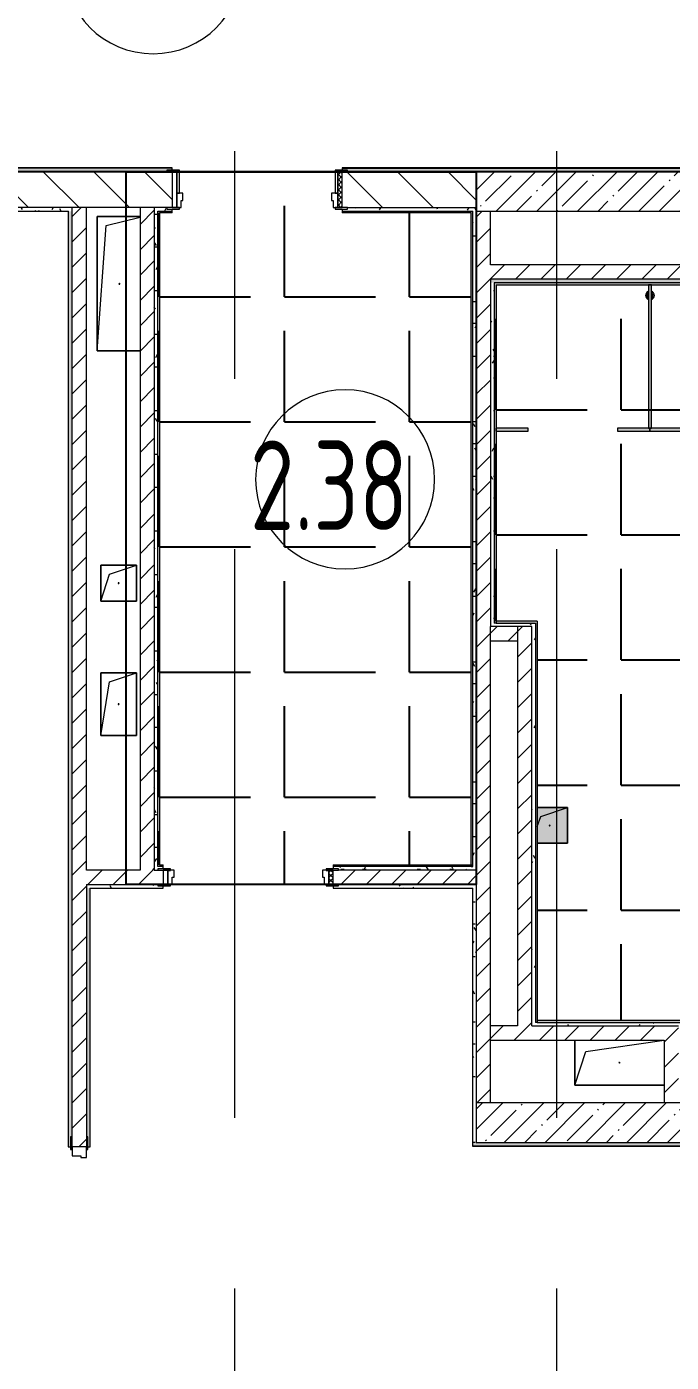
# Model space of a CAD drawing. Header units: millimetres. Extents: x -625 to 415037, y -3642 to 102118.
# Drawn here: x 240469 to 244072, y 3951 to 11409 of the extents above; entities that cross this region are included whole.
import ezdxf

# ---------------------------------------------------------------- set-up
doc = ezdxf.new("R2010")
doc.units = ezdxf.units.MM
doc.linetypes.add('Осевая', pattern=[6350, 1270, -952.5, 3175, -952.5])
doc.layers.add('1) плитка КР3', color=160, linetype='Continuous')
for name, color, linetype, lineweight in [('A-AREA-IDEN', 7, 'Continuous', 9), ('A-DOOR-FRAM-2', 7, 'Continuous', 5), ('A-GENM', 7, 'Continuous', 9), ('A-GENM-1', 7, 'Continuous', 20), ('A-WALL', 7, 'Continuous', 5), ('I-WALL', 7, 'Continuous', 5), ('Оси-2', 7, 'Осевая', 9)]:
    doc.layers.add(name, color=color, linetype=linetype, lineweight=lineweight)
doc.layers.add('A-AREA-PATT-2', color=7, linetype='Continuous', lineweight=5, true_color=0xcde0ef, transparency=1)
for name, color, linetype, lineweight, true_color in [('A-DOOR-1', 7, 'Continuous', 5, 0xc0c0c0), ('A-DOOR-FRAM-1', 7, 'Continuous', 5, 0xc0c0c0), ('A-WALL-1', 9, 'Continuous', 5, 0x808080), ('A-WALL-FNSH-1', 9, 'Continuous', 5, 0x808080)]:
    doc.layers.add(name, color=color, linetype=linetype, lineweight=lineweight, true_color=true_color)
doc.layers.get('A-DOOR-1').off()
doc.styles.add('СПДС', font='ГОСТ тип А.ttf', dxfattribs={"width": 0.9})
pattern_1 = [(45, (148772.12, -0.94), (-70.71068, 70.71068), [])]
pattern_2 = [(45, (148772.12, -0.94), (-114.04925, 114.04925), []), (45, (148886.17, -0.94), (-114.04925, 114.04925), [201.612, -40.322, 6.706, -33.617])]
pattern_3 = [(0, (148772.123, -0.94), (243.84, 60.96), [20.117, -162.763, 20.117, -162.763, -975.36]), (0, (148772.123, -0.94), (243.84, 60.96), [-365.76, 20.117, -345.643, 20.117, -162.763, -426.72]), (0, (148772.123, -0.94), (243.84, 60.96), [-914.4, 20.117, -101.803, 20.117, -284.683]), (120, (148863.563, 29.54), (-174.71291, 180.691634), [20.117, -162.763, 20.117, -162.763, -975.36]), (120, (148863.563, 29.54), (-174.71291, 180.691634), [-365.76, 20.117, -345.643, 20.117, -162.763, -426.72]), (120, (148863.563, 29.54), (-174.71291, 180.691634), [-914.4, 20.117, -101.803, 20.117, -284.683]), (240, (148894.043, 151.46), (-69.12709, -241.651634), [20.117, -162.763, 20.117, -162.763, -975.36]), (240, (148894.043, 151.46), (-69.12709, -241.651634), [-365.76, 20.117, -345.643, 20.117, -162.763, -426.72]), (240, (148894.043, 151.46), (-69.12709, -241.651634), [-914.4, 20.117, -101.803, 20.117, -284.683])]

# ---------------------------------------------------------------- blocks, each defined once
blk = doc.blocks.new('110_Дверь_СКБ_2Ст - Д-5_п_ Из игровой в коридор-32215844-Объем проектирования 2 этажа')
at = {"layer": 'A-DOOR-FRAM-1'}
for p, q in [((-672.5, 48), (-742.5, 48)), ((-742.5, 48), (-742.5, 40)), ((-742.5, 40), (-672.5, 40)), ((-637.5, 40), (-687.5, 40)), ((-687.5, 40), (-687.5, -40)), ((-672.5, 40), (-672.5, 48)), ((-637.5, -10), (-637.5, 40)), ((662.5, 40), (662.5, -10)), ((712.5, 40), (662.5, 40)), ((767.5, 48), (697.5, 48)), ((697.5, 48), (697.5, 40)), ((697.5, 40), (767.5, 40)), ((712.5, -40), (712.5, 40)), ((767.5, 40), (767.5, 48)), ((-672.5, -40), (-742.5, -40)), ((-742.5, -40), (-742.5, -48)), ((-742.5, -48), (-672.5, -48)), ((-672.5, -39), (-687.5, -39)), ((-687.5, -39), (-687.5, -40)), ((-687.5, -40), (-627.5, -40)), ((-687.5, -40), (-672.5, -40)), ((-672.5, -40), (-672.5, -39)), ((-672.5, -48), (-672.5, -40)), ((-627.5, -10), (-637.5, -10)), ((-627.5, -40), (-627.5, -10)), ((662.5, -10), (652.5, -10)), ((652.5, -10), (652.5, -40)), ((652.5, -40), (712.5, -40)), ((712.5, -39), (697.5, -39)), ((697.5, -39), (697.5, -40)), ((697.5, -40), (712.5, -40)), ((767.5, -40), (697.5, -40)), ((697.5, -40), (697.5, -48)), ((697.5, -48), (767.5, -48)), ((712.5, -40), (712.5, -39)), ((767.5, -48), (767.5, -40))]:
    blk.add_line(p, q, dxfattribs=at)
blk = doc.blocks.new('110_Дверь_СКБ_1Ст_Внутренняя1 - Д-8 950x2100h_охрана-V352-Объем проектирования 2 этажа')
at = {"layer": 'A-DOOR-FRAM-2'}
h = blk.add_hatch(dxfattribs=at)
h.set_pattern_fill('FP_34', color=256, style=0, pattern_type=2)
h.set_pattern_definition([(45, (-296.384, 164.685), (-14.1421, 14.1421), []), (135, (-296.384, 164.685), (-14.1421, -14.1421), [])])
h.paths.add_polyline_path([(-437.5, 100), (-462.5, 98.6), (-462.5, -100), (-437.5, -100), (-437.5, 99)])
at = {"layer": 'A-DOOR-FRAM-1'}
for p, q in [((-422.5, 108), (-492.5, 108)), ((-492.5, 108), (-492.5, 100)), ((-492.5, 100), (-422.5, 100)), ((-437.5, 100), (-462.5, 100)), ((-462.5, 100), (-462.5, -100)), ((-412.5, 100), (-437.5, 100)), ((-437.5, 100), (-437.5, 20)), ((-437.5, -100), (-437.5, 100)), ((-422.5, 100), (-437.5, 100)), ((-437.5, 100), (-437.5, 99)), ((-437.5, 99), (-422.5, 99)), ((-422.5, 100), (-422.5, 108)), ((-422.5, 99), (-422.5, 100)), ((-412.5, 60), (-412.5, 100)), ((437.5, 100), (437.5, 60)), ((462.5, 100), (437.5, 100)), ((517.5, 108), (447.5, 108)), ((447.5, 108), (447.5, 100)), ((462.5, 100), (447.5, 100)), ((447.5, 100), (447.5, 99)), ((447.5, 100), (517.5, 100)), ((447.5, 99), (462.5, 99)), ((462.5, 20), (462.5, 100)), ((487.5, 100), (462.5, 100)), ((462.5, 100), (462.5, -100)), ((462.5, 99), (462.5, 100)), ((487.5, -100), (487.5, 100)), ((517.5, 100), (517.5, 108)), ((-437.5, 20), (-402.5, 20)), ((-422.5, 20), (-437.5, 20)), ((-437.5, 20), (-437.5, -100)), ((-422.5, -100), (-422.5, 20)), ((-402.5, 60), (-412.5, 60)), ((-402.5, 20), (-402.5, 60)), ((437.5, 60), (427.5, 60)), ((427.5, 60), (427.5, 20)), ((427.5, 20), (462.5, 20)), ((462.5, 20), (447.5, 20)), ((447.5, 20), (447.5, -100)), ((462.5, -100), (462.5, 20)), ((-422.5, -100), (-492.5, -100)), ((-492.5, -100), (-492.5, -108)), ((-492.5, -108), (-422.5, -108)), ((-462.5, -100), (-437.5, -100)), ((-437.5, -100), (-422.5, -100)), ((-422.5, -108), (-422.5, -100)), ((447.5, -100), (462.5, -100)), ((517.5, -100), (447.5, -100)), ((447.5, -100), (447.5, -108)), ((447.5, -108), (517.5, -108)), ((462.5, -100), (487.5, -100)), ((517.5, -108), (517.5, -100))]:
    blk.add_line(p, q, dxfattribs=at)
blk = doc.blocks.new('110_Дверь_СКБ_1Ст_Внутренняя1 - Д-8 950x2100h_охрана-32224770-Объем проектирования 2 этажа')
at = {"layer": 'A-DOOR-FRAM-2'}
h = blk.add_hatch(dxfattribs=at)
h.set_pattern_fill('FP_36', color=256, style=0, pattern_type=2)
h.set_pattern_definition([(45, (-296.384, 104.685), (-14.1421, 14.1421), []), (135, (-296.384, 104.685), (-14.1421, -14.1421), [])])
h.paths.add_polyline_path([(-437.5, 40), (-462.5, 37.7), (-462.5, -40), (-437.5, -39.4), (-437.5, 38.6)])
at = {"layer": 'A-DOOR-FRAM-1'}
for p, q in [((-422.5, 48), (-492.5, 48)), ((-492.5, 48), (-492.5, 40)), ((-492.5, 40), (-422.5, 40)), ((-437.5, 40), (-462.5, 40)), ((-462.5, 40), (-462.5, -40)), ((-412.5, 40), (-437.5, 40)), ((-437.5, 40), (-437.5, -40)), ((-437.5, -40), (-437.5, 40)), ((-422.5, 40), (-437.5, 40)), ((-437.5, 40), (-437.5, 39)), ((-437.5, 39), (-422.5, 39)), ((-422.5, 40), (-422.5, 48)), ((-422.5, 39), (-422.5, 40)), ((-412.5, 0), (-412.5, 40)), ((-402.5, 0), (-412.5, 0)), ((-402.5, -40), (-402.5, 0)), ((437.5, 0), (427.5, 0)), ((427.5, 0), (427.5, -40)), ((437.5, 40), (437.5, 0)), ((462.5, 40), (437.5, 40)), ((517.5, 48), (447.5, 48)), ((447.5, 48), (447.5, 40)), ((462.5, 40), (447.5, 40)), ((447.5, 40), (447.5, 39)), ((447.5, 40), (517.5, 40)), ((447.5, 39), (462.5, 39)), ((462.5, -40), (462.5, 40)), ((487.5, 40), (462.5, 40)), ((462.5, 40), (462.5, -40)), ((462.5, 39), (462.5, 40)), ((487.5, -40), (487.5, 40)), ((517.5, 40), (517.5, 48)), ((-422.5, -40), (-492.5, -40)), ((-492.5, -40), (-492.5, -48)), ((-492.5, -48), (-422.5, -48)), ((-462.5, -40), (-437.5, -40)), ((-422.5, -39), (-437.5, -39)), ((-437.5, -39), (-437.5, -40)), ((-437.5, -40), (-402.5, -40)), ((-437.5, -40), (-422.5, -40)), ((-422.5, -40), (-422.5, -39)), ((-422.5, -48), (-422.5, -40)), ((427.5, -40), (462.5, -40)), ((462.5, -39), (447.5, -39)), ((447.5, -39), (447.5, -40)), ((447.5, -40), (462.5, -40)), ((517.5, -40), (447.5, -40)), ((447.5, -40), (447.5, -48)), ((447.5, -48), (517.5, -48)), ((462.5, -40), (462.5, -39)), ((462.5, -40), (487.5, -40)), ((517.5, -48), (517.5, -40))]:
    blk.add_line(p, q, dxfattribs=at)
blk = doc.blocks.new('GM_Отверстие прямоугольное _в плите_ - Отверстие-20657929-Объем проектирования 2 этажа')
at = {"layer": 'A-GENM'}
for p, q in [((-250, -125), (-250, 125)), ((-250, 125), (-250, -125)), ((-187.5, 62.5), (250, 125)), ((-250, -125), (-187.5, 62.5)), ((250, -125), (-250, -125)), ((-250, -125), (250, -125))]:
    blk.add_line(p, q, dxfattribs=at)
for start, end in [(360, 180), (180, 360)]:
    blk.add_arc((0, 0), 2.5, start, end, dxfattribs=at)
blk = doc.blocks.new('GM_Отверстие прямоугольное _в плите_ - Отверстие-V386-Объем проектирования 2 этажа')
at = {"layer": 'A-GENM'}
for p, q in [((-69, 100), (100, 100)), ((100, 100), (-69, 100)), ((-50, 50), (100, 100)), ((100, 100), (100, -100)), ((100, -100), (100, 100)), ((-69, -7), (-50, 50)), ((100, -100), (-69, -100)), ((-69, -100), (100, -100))]:
    blk.add_line(p, q, dxfattribs=at)
for start, end in [(360, 180), (180, 360)]:
    blk.add_arc((0, 0), 2.5, start, end, dxfattribs=at)
blk = doc.blocks.new('GM_Отверстие прямоугольное _в плите_ - Отверстие-21984790-Объем проектирования 2 этажа')
at = {"layer": 'A-GENM'}
for p, q in [((-125, -375), (-125, 375)), ((-125, 375), (115, 375)), ((115, 375), (-125, 375)), ((-125, 375), (-125, -375)), ((-125, -375), (-75, 325)), ((-75, 325), (115, 372.5)), ((115, -375), (-125, -375)), ((-125, -375), (115, -375))]:
    blk.add_line(p, q, dxfattribs=at)
for start, end in [(360, 180), (180, 360)]:
    blk.add_arc((0, 0), 2.5, start, end, dxfattribs=at)
blk = doc.blocks.new('GM_Отверстие прямоугольное _в плите_ - Отверстие-21979518-Объем проектирования 2 этажа')
at = {"layer": 'A-GENM'}
for p, q in [((-100, -100), (-100, 100)), ((-100, 100), (100, 100)), ((100, 100), (-100, 100)), ((-100, 100), (-100, -100)), ((-50, 50), (100, 100)), ((100, 100), (100, -100)), ((100, -100), (100, 100)), ((-100, -100), (-50, 50)), ((100, -100), (-100, -100)), ((-100, -100), (100, -100))]:
    blk.add_line(p, q, dxfattribs=at)
for start, end in [(360, 180), (180, 360)]:
    blk.add_arc((0, 0), 2.5, start, end, dxfattribs=at)
blk = doc.blocks.new('GM_Отверстие прямоугольное _в плите_ - Отверстие-21985006-Объем проектирования 2 этажа')
at = {"layer": 'A-GENM'}
for p, q in [((-100, -175), (-100, 175)), ((-100, 175), (100, 175)), ((100, 175), (-100, 175)), ((-100, 175), (-100, -175)), ((-50, 125), (100, 175)), ((100, 175), (100, -175)), ((100, -175), (100, 175)), ((-100, -175), (-50, 125)), ((100, -175), (-100, -175)), ((-100, -175), (100, -175))]:
    blk.add_line(p, q, dxfattribs=at)
for start, end in [(360, 180), (180, 360)]:
    blk.add_arc((0, 0), 2.5, start, end, dxfattribs=at)
blk = doc.blocks.new('131_Сантехническая перегородка_Дверь 5 - СД-1-30835617-Объем проектирования 2 этажа')
at = {"layer": 'A-GENM'}
for points in [[(70, 8), (70, -8), (250, -8), (250, 8), (76.9, 8)], [(928.5, 8), (750, 8), (750, -8), (928.5, -8)]]:
    blk.add_hatch(color=256, dxfattribs=at).paths.add_polyline_path(points)
at = {"layer": 'A-GENM-1'}
for p, q in [((250, 8), (70, 8)), ((70, 8), (70, -8)), ((250, -8), (250, 8)), ((930, 8), (750, 8)), ((750, 8), (750, -8)), ((930, -8), (930, 8)), ((70, -8), (250, -8)), ((750, -8), (930, -8))]:
    blk.add_line(p, q, dxfattribs=at)
blk = doc.blocks.new('131_Сантехническая перегородка_Дверь 5 - СД-1-V491-Объем проектирования 2 этажа')
at = {"layer": 'A-GENM'}
for points in [[(70, 8), (70, -8), (250, -8), (250, 8), (77.3, 8)], [(920.9, 8), (750, 8), (750, -8), (930, -8), (930, 8)]]:
    blk.add_hatch(color=256, dxfattribs=at).paths.add_polyline_path(points)
at = {"layer": 'A-GENM-1'}
for p, q in [((250, 8), (70, 8)), ((70, 8), (70, -8)), ((250, -8), (250, 8)), ((930, 8), (750, 8)), ((750, 8), (750, -8)), ((930, -8), (930, 8)), ((70, -8), (250, -8)), ((750, -8), (930, -8))]:
    blk.add_line(p, q, dxfattribs=at)
blk = doc.blocks.new('131_Сантехническая перегородка 6 - СП-1-30839354-Объем проектирования 2 этажа')
at = {"layer": 'A-GENM'}
blk.add_hatch(color=256, dxfattribs=at).paths.add_polyline_path([(800, -8), (800, 8), (0, 8), (0, -8), (143.7, -8)])
at = {"layer": 'A-GENM', "flags": 128}
for points in [[(71.5, 8), (71.1, 8.5), (70.8, 9), (70.4, 9.5), (70, 9.9), (69.6, 10.4), (69.2, 10.8), (68.8, 11.2), (68.3, 11.6), (67.8, 12), (67.3, 12.3), (66.8, 12.7), (66.3, 13), (65.8, 13.3), (65.3, 13.6), (64.7, 13.8), (64.2, 14), (63.6, 14.3), (63, 14.4), (62.4, 14.6), (61.9, 14.7), (61.3, 14.9), (60.7, 14.9), (60.1, 15), (59.5, 15.1), (58.9, 15.1), (58.3, 15.1), (57.7, 15), (57.1, 15), (56.5, 14.9), (55.9, 14.8), (55.3, 14.7), (54.7, 14.5), (54.1, 14.4), (53.5, 14.2), (53, 13.9), (52.4, 13.7), (51.9, 13.4), (51.4, 13.2), (50.8, 12.9), (50.3, 12.5), (49.8, 12.2), (49.3, 11.8), (48.9, 11.4), (48.4, 11), (48, 10.6), (47.6, 10.2), (47.2, 9.7), (46.8, 9.3), (46.4, 8.8), (46.1, 8.3), (45.9, 8)], [(45.9, -8), (46.3, -8.5), (46.6, -9), (47, -9.5), (47.4, -9.9), (47.8, -10.4), (48.2, -10.8), (48.6, -11.2), (49.1, -11.6), (49.6, -12), (50, -12.3), (50.5, -12.7), (51.1, -13), (51.6, -13.3), (52.1, -13.6), (52.7, -13.8), (53.2, -14), (53.8, -14.3), (54.4, -14.4), (54.9, -14.6), (55.5, -14.7), (56.1, -14.9), (56.7, -14.9), (57.3, -15), (57.9, -15.1), (58.5, -15.1), (59.1, -15.1), (59.7, -15), (60.3, -15), (60.9, -14.9), (61.5, -14.8), (62.1, -14.7), (62.7, -14.5), (63.3, -14.4), (63.8, -14.2), (64.4, -13.9), (65, -13.7), (65.5, -13.4), (66, -13.2), (66.6, -12.9), (67.1, -12.5), (67.6, -12.2), (68, -11.8), (68.5, -11.4), (69, -11), (69.4, -10.6), (69.8, -10.2), (70.2, -9.7), (70.6, -9.3), (70.9, -8.8), (71.3, -8.3), (71.5, -8)]]:
    blk.add_lwpolyline(points, dxfattribs=at)
at = {"layer": 'A-GENM'}
for radius, start, end in [(24.6, 19.91127, 160.08873), (17.6, 28.97309, 151.02691), (15.1, 33.78108, 146.21892), (24.6, 199.91127, 340.08873), (17.6, 208.97309, 331.02691), (15.1, 213.78108, 326.21892)]:
    blk.add_arc((58.7, 0), radius, start, end, dxfattribs=at)
at = {"layer": 'A-GENM-1'}
for p, q in [((800, 8), (0, 8)), ((0, 8), (0, -8)), ((800, -8), (800, 8)), ((0, -8), (800, -8))]:
    blk.add_line(p, q, dxfattribs=at)
blk = doc.blocks.new('Марка_Помещения - Номер-25198446-Объем проектирования 2 этажа')
at = {"layer": 'A-AREA-IDEN'}
for start, end in [(360, 180), (180, 360)]:
    blk.add_arc((0, 0), 2.5, start, end, dxfattribs=at)

msp = doc.modelspace()

# ---------------------------------------------------------------- hatches: boundary and pattern name
at = {"layer": '1) плитка КР3'}
h = msp.add_hatch(dxfattribs=at)
h.set_pattern_fill('ANGLE', color=256, scale=100)
h.set_pattern_definition([(0, (241211.1, 10599.06), (0, 698.5), [508, -190.5]), (90, (241211.1, 10599.06), (-698.5, 4e-14), [508, -190.5])])
h.paths.add_polyline_path([(242953.1, 10370.1), (242232.1, 10370.1), (242175, 10400.1), (242182.1, 10400.1), (242182.1, 10439.1), (242172.1, 10439.1), (242172.1, 10479.1), (242192.1, 10479.1), (242192.1, 10599.1), (241322.1, 10599.1), (241322.1, 10479.1), (241342.1, 10479.1), (241342.1, 10439.1), (241330.1, 10391.1), (241282.1, 10391.1), (241282.1, 10370.1), (241211.1, 10370.1), (241211.1, 6728.1), (241232.1, 6728.1), (241287.4, 6699.1), (241292.1, 6699.1), (241292.1, 6659.1), (241282.1, 6619.1), (242132.1, 6619.1), (242132.1, 6659.1), (242122.1, 6659.1), (242122.1, 6699.1), (242142.1, 6699.1), (242142.1, 6707.1), (242182.1, 6707.1), (242182.1, 6728.1), (242953.1, 6728.1)])
h = msp.add_hatch(dxfattribs=at)
h.set_pattern_fill('ANGLE', color=256, scale=100)
h.set_pattern_definition([(0, (243093.1, 9968.06), (0, 698.5), [508, -190.5]), (90, (243093.1, 9968.06), (-698.5, 4e-14), [508, -190.5])])
h.paths.add_polyline_path([(249821.1, 9968.1), (243093.1, 9968.1), (243093.1, 8090.1), (243323.1, 8090.1), (243323.1, 5860.1), (244143.1, 5860.1), (244143.1, 5660.1), (246723.1, 5660.1), (246723.1, 5430.1), (248432.1, 5430.1), (248432.1, 5407.1), (248472.1, 5407.1), (248472.1, 5399.1), (248472.1, 5259.1), (248492.1, 5259.1), (248492.1, 5219.1), (248482.1, 5179.1), (249432.1, 5179.1), (249432.1, 5219.1), (249422.1, 5219.1), (249422.1, 5259.1), (249442.1, 5259.1), (249442.1, 5399.1), (249442.1, 5407.1), (249482.1, 5407.1), (249482.1, 5419.1), (249482.1, 5430.1), (249821.1, 5430.1)])
at = {"layer": 'A-AREA-PATT-2'}
h = msp.add_hatch(color=256, dxfattribs=at)
h.paths.add_polyline_path([(241221.6, 6723.6), (241232.1, 6723.6), (241231.7, 6728.1), (241211.1, 6728.1), (241211.1, 10370.1), (241282.1, 10370.1), (241282.1, 10374.6), (241206.6, 10374.6), (241206.6, 6723.6), (241211.1, 6723.6)])
h.paths.add_polyline_path([(242197, 6723.6), (242957.6, 6723.6), (242957.6, 10374.6), (242232.1, 10374.6), (242232.1, 10370.1), (242953.1, 10368.7), (242953.1, 6728.1), (242182.1, 6728.1), (242182.1, 6723.6), (242192.1, 6723.6)])
h = msp.add_hatch(color=256, dxfattribs=at)
h.paths.add_polyline_path([(243323.1, 6849.1), (243492.1, 6849.1), (243492.1, 7049.1), (243323.1, 7049.1)])
h.paths.add_polyline_path([(248264.1, 9883.3), (248264.1, 9893.5), (248261.5, 9894.6), (248257.1, 9905.3), (248264.1, 9927.3), (248255.4, 9922), (248248.7, 9912.9), (248250.9, 9894.6), (248260.2, 9884.6)])
h.paths.add_polyline_path([(246523.6, 9883.3), (246523.6, 9893.5), (246521, 9894.6), (246516.6, 9905.3), (246523.6, 9927.3), (246517.2, 9925.2), (246508.2, 9912.9), (246510.4, 9894.6), (246519.2, 9884.7)])
h.paths.add_polyline_path([(246539.6, 9883.3), (246546.1, 9885.4), (246555, 9897.7), (246552.8, 9915.9), (246544, 9925.9), (246539.6, 9925.2), (246539.6, 9917), (246543.1, 9914.1), (246546.7, 9905.3), (246539.6, 9885.4)])
h.paths.add_polyline_path([(248280.1, 9883.3), (248286.6, 9885.4), (248295.5, 9897.7), (248293.3, 9915.9), (248284.5, 9925.9), (248280.1, 9925.2), (248280.1, 9917), (248283.6, 9914.1), (248287.2, 9905.3), (248280.1, 9885.4)])
h.paths.add_polyline_path([(245680, 9886.4), (245686.5, 9888.5), (245695.4, 9900.8), (245693.2, 9919), (245684.4, 9928.9), (245680, 9928.3), (245680, 9920.1), (245683.4, 9917.1), (245687.1, 9908.4), (245680, 9888.5)])
h.paths.add_polyline_path([(243944.7, 9886.4), (243944.7, 9896.6), (243942.1, 9897.7), (243937.7, 9908.4), (243944.7, 9930.4), (243938.3, 9928.3), (243929.3, 9916), (243931.6, 9897.7), (243940.3, 9887.8)])
h.paths.add_polyline_path([(243960.7, 9886.4), (243967.2, 9888.5), (243976.2, 9900.8), (243973.9, 9919), (243965.2, 9928.9), (243960.7, 9928.3), (243960.7, 9920.1), (243964.2, 9917.1), (243967.8, 9908.4), (243960.7, 9888.5)])
h.paths.add_polyline_path([(244804.4, 9886.4), (244804.4, 9896.6), (244801.7, 9897.7), (244797.3, 9908.4), (244804.4, 9930.4), (244797.9, 9928.3), (244789, 9916), (244791.2, 9897.7), (244799.9, 9887.8)])
h.paths.add_polyline_path([(245664, 9886.4), (245664, 9896.6), (245661.3, 9897.7), (245656.9, 9908.4), (245664, 9930.4), (245657.5, 9928.3), (245648.6, 9916), (245650.8, 9897.7), (245659.6, 9887.8)])
h.paths.add_polyline_path([(244820.4, 9886.4), (244826.8, 9888.5), (244835.8, 9900.8), (244833.6, 9919), (244824.8, 9928.9), (244820.4, 9928.3), (244820.4, 9920.1), (244823.8, 9917.1), (244827.4, 9908.4), (244820.4, 9888.5)])
at = {"layer": 'I-WALL'}
h = msp.add_hatch(dxfattribs=at)
h.set_pattern_fill('FP_191', color=256, style=0, pattern_type=2)
h.set_pattern_definition(pattern_3)
h.paths.add_polyline_path([(246171.1, 10599.1), (246170.1, 10619.1), (242232.1, 10619.1), (242232.1, 10607.1), (242262.1, 10607.1), (242262.1, 10599.1), (246170.1, 10599.1)])
h.paths.add_polyline_path([(240802.1, 10599.1), (241252.1, 10599.1), (241252.1, 10607.1), (241282.1, 10607.1), (241282.1, 10619.1), (240157.1, 10619.1), (240157.1, 10607.1), (240212.1, 10607.1), (240212.1, 10599.1), (240722.1, 10599.1)])
h.paths.add_polyline_path([(238503.3, 10599.1), (238702.1, 10599.1), (238702.1, 10607.1), (238757.1, 10607.1), (238757.1, 10619.1), (238157.7, 10617), (238382.1, 10599.1)])
h.paths.add_polyline_path([(238122.1, 10599.1), (238132.1, 10599.1), (238132.1, 10619.1), (237995.6, 10619.1), (237995.6, 10599.1)])
h = msp.add_hatch(dxfattribs=at)
h.set_pattern_fill('FP_23', color=256, style=0, pattern_type=2)
h.set_pattern_definition([(135, (148772.12, -0.94), (-141.42136, -141.42136), [])])
h.paths.add_polyline_path([(242971.8, 10399.1), (242982.1, 10400.5), (242982.1, 10599.1), (242232.1, 10599.1), (242232.1, 10399.1), (242839.7, 10399.1)])
h.paths.add_polyline_path([(241282.1, 10399.1), (241282.1, 10599.1), (240157.1, 10599.1), (240157.1, 10399.1), (241252.1, 10399.1)])
h.paths.add_polyline_path([(238702.1, 10399.1), (238757.1, 10399.1), (238757.1, 10599.1), (238382.1, 10599.1), (238384, 10399.1), (238503.3, 10399.1)])
h = msp.add_hatch(dxfattribs=at)
h.set_pattern_fill('FP_1', color=256, style=0, pattern_type=2)
h.set_pattern_definition(pattern_2)
h.paths.add_polyline_path([(242982.1, 10379.1), (250382.1, 10379.1), (250382.1, 10599.1), (242982.1, 10599.1), (242982.1, 10379.7)])
h = msp.add_hatch(dxfattribs=at)
h.set_pattern_fill('FP_191', color=256, style=0, pattern_type=2)
h.set_pattern_definition(pattern_3)
h.paths.add_polyline_path([(238731.4, 10379.1), (238757.1, 10379.1), (238757.1, 10391.1), (238702.1, 10391.1), (238702.1, 10399.1), (238382.1, 10399.1), (238382.1, 10379.1), (238702.1, 10379.1)])
h.paths.add_polyline_path([(240702.1, 10379.1), (240722.1, 10379.1), (240722.1, 10399.1), (240212.1, 10397), (240212.1, 10391.1), (240157.1, 10391.1), (240157.1, 10379.1), (240671.5, 10379.1)])
h = msp.add_hatch(dxfattribs=at)
h.set_pattern_fill('FP_191', color=256, style=0, pattern_type=2)
h.set_pattern_definition(pattern_3)
h.paths.add_polyline_path([(240722.1, 99.1), (240722.1, 119.1), (240702.1, 99.1), (240718.1, 99.1)])
h.paths.add_polyline_path([(240722.1, 119.1), (240720.5, 3699.1), (240714.1, 3699.1), (240714.1, 3754.1), (240702.1, 3754.1), (240702.1, 120.1), (240719.7, 119.2)])
h.paths.add_polyline_path([(240702.1, 5154.1), (240714.1, 5154.1), (240715.2, 5209.1), (240722.1, 5209.1), (240722.1, 10379.1), (240702.1, 10378.1), (240702.1, 5174.1)])
h = msp.add_hatch(dxfattribs=at)
h.set_pattern_fill('FP_22', color=256, style=0, pattern_type=2)
h.set_pattern_definition(pattern_1)
h.paths.add_polyline_path([(240723.4, 124.1), (240802.1, 124.1), (240802.1, 3754.1), (240722.1, 3754.1), (240722.1, 124.1)])
h.paths.add_polyline_path([(240722.1, 5154.1), (240802.1, 5154.1), (240802.1, 10399.1), (240722.1, 10397), (240722.1, 5179.1)])
h = msp.add_hatch(dxfattribs=at)
h.set_pattern_fill('FP_22', color=256, style=0, pattern_type=2)
h.set_pattern_definition(pattern_1)
h.paths.add_polyline_path([(241102.1, 6699.1), (241182.1, 6699.1), (241182.1, 10399.1), (241102.1, 10399.1), (241102.1, 6746.7)])
h = msp.add_hatch(dxfattribs=at)
h.set_pattern_fill('FP_191', color=256, style=0, pattern_type=2)
h.set_pattern_definition(pattern_3)
h.paths.add_polyline_path([(241182.1, 10379.1), (241282.1, 10379.1), (241282.1, 10391.1), (241252.1, 10392.9), (241252.1, 10399.1), (241182.1, 10399.1), (241182.1, 10393.5)])
h.paths.add_polyline_path([(242962.1, 10379.1), (242982.1, 10379.7), (242982.1, 10399.1), (242262.1, 10398.2), (242262.1, 10391.1), (242232.1, 10391.1), (242232.1, 10379.1), (242953.1, 10379.1)])
h = msp.add_hatch(dxfattribs=at)
h.set_pattern_fill('FP_191', color=256, style=0, pattern_type=2)
h.set_pattern_definition(pattern_3)
h.paths.add_polyline_path([(241182.1, 6699.1), (241202.1, 6699.1), (241202.1, 10379.1), (241182.1, 10379.1), (241182.1, 6707.1)])
h = msp.add_hatch(dxfattribs=at)
h.set_pattern_fill('FP_191', color=256, style=0, pattern_type=2)
h.set_pattern_definition(pattern_3)
h.paths.add_polyline_path([(242980.9, 6719.1), (242982.1, 6719.1), (242982.1, 10379.1), (242962.1, 10379.1), (242962.1, 6719.1), (242972.1, 6719.1)])
h = msp.add_hatch(dxfattribs=at)
h.set_pattern_fill('FP_22', color=256, style=0, pattern_type=2)
h.set_pattern_definition(pattern_1)
h.paths.add_polyline_path([(243062.1, 5399.1), (243062.1, 10379.1), (242982.1, 10379.1), (242982.1, 5399.1)])
h = msp.add_hatch(dxfattribs=at)
h.set_pattern_fill('FP_22', color=256, style=0, pattern_type=2)
h.set_pattern_definition(pattern_1)
h.paths.add_polyline_path([(249852.1, 9999.1), (249852.1, 10079.1), (243062.1, 10079.1), (243062.1, 9999.1), (249832.1, 9999.1)])
h = msp.add_hatch(dxfattribs=at)
h.set_pattern_fill('FP_191', color=256, style=0, pattern_type=2)
h.set_pattern_definition(pattern_3)
h.paths.add_polyline_path([(249821.1, 9979.1), (249832.1, 9979.1), (249832.1, 9999.1), (243062.1, 9999.1), (243062.1, 9979.1), (249784.5, 9979.1)])
h = msp.add_hatch(dxfattribs=at)
h.set_pattern_fill('FP_191', color=256, style=0, pattern_type=2)
h.set_pattern_definition(pattern_3)
h.paths.add_polyline_path([(243062.1, 8059.1), (243082.1, 8059.1), (243082.1, 9979.1), (243062.1, 9979.1), (243062.1, 8223.4)])
for points in [[(249832.1, 9968.1), (249832.1, 9979.1), (243082.1, 9979.1), (243084.4, 9968.1), (249829.7, 9968.1)], [(243093.1, 8079.1), (243093.1, 9968.1), (243082.1, 9968.1), (243082.1, 8079.1)], [(243289.8, 8079.1), (243323.1, 8081.3), (243323.1, 8090.1), (243093.1, 8090.1), (243093.1, 8079.1), (243264.1, 8079.1)], [(243312.1, 5849.1), (243323.1, 5849.1), (243323.1, 8079.1), (243312.1, 8079.1), (243312.1, 6619.1)], [(244143.1, 5849.1), (244143.1, 5860.1), (243323.1, 5860.1), (243323.1, 5849.1), (244132.1, 5849.1)]]:
    msp.add_hatch(color=256, dxfattribs=at).paths.add_polyline_path(points)
h = msp.add_hatch(dxfattribs=at)
h.set_pattern_fill('FP_22', color=256, style=0, pattern_type=2)
h.set_pattern_definition(pattern_1)
h.paths.add_polyline_path([(243062.1, 7979.1), (243292.1, 7979.1), (243292.1, 8059.1), (243062.1, 8059.1)])
h = msp.add_hatch(dxfattribs=at)
h.set_pattern_fill('FP_191', color=256, style=0, pattern_type=2)
h.set_pattern_definition(pattern_3)
h.paths.add_polyline_path([(243312.1, 8059.1), (243312, 8079.1), (243082.1, 8079.1), (243082.1, 8059.1), (243292.1, 8059.1)])
h = msp.add_hatch(dxfattribs=at)
h.set_pattern_fill('FP_191', color=256, style=0, pattern_type=2)
h.set_pattern_definition(pattern_3)
h.paths.add_polyline_path([(243292.1, 5829.1), (243312.1, 5829.1), (243312.1, 8059.1), (243292.1, 8059.1), (243292.1, 6619.1)])
h = msp.add_hatch(dxfattribs=at)
h.set_pattern_fill('FP_22', color=256, style=0, pattern_type=2)
h.set_pattern_definition(pattern_1)
h.paths.add_polyline_path([(243212.1, 5829.1), (243292.1, 5829.1), (243292.1, 7979.1), (243212.1, 7979.1), (243212.1, 6619.1)])
h = msp.add_hatch(dxfattribs=at)
h.set_pattern_fill('FP_191', color=256, style=0, pattern_type=2)
h.set_pattern_definition(pattern_3)
h.paths.add_polyline_path([(242839.7, 6699.1), (242982.1, 6699.1), (242980.9, 6719.1), (242182.1, 6719.1), (242182.1, 6707.1), (242212.1, 6707.1), (242212.1, 6699.1)])
h.paths.add_polyline_path([(241232, 6707.1), (241232.1, 6707.1), (241231.9, 6719.1), (241202.1, 6719.1), (241202.1, 6707.1), (241220.1, 6707.1)])
h = msp.add_hatch(dxfattribs=at)
h.set_pattern_fill('FP_22', color=256, style=0, pattern_type=2)
h.set_pattern_definition(pattern_1)
h.paths.add_polyline_path([(242982.1, 6619.1), (242980.9, 6699.1), (242182.1, 6699.1), (242182.1, 6619.1), (242976.2, 6619.1)])
h.paths.add_polyline_path([(241102.1, 6619.1), (241232.1, 6620.5), (241232.1, 6699.1), (240802.1, 6698.6), (240803.2, 6619.1), (241032.8, 6619.1)])
h = msp.add_hatch(dxfattribs=at)
h.set_pattern_fill('FP_191', color=256, style=0, pattern_type=2)
h.set_pattern_definition(pattern_3)
h.paths.add_polyline_path([(242957.1, 6599.1), (242961.1, 6599.1), (242962.1, 6619.1), (242212.1, 6618.3), (242212.1, 6611.1), (242182.1, 6611.1), (242182.1, 6599.1), (242951.8, 6599.1)])
h.paths.add_polyline_path([(241032.8, 6599.1), (241232.1, 6599.1), (241232.1, 6611.1), (241202.1, 6611.1), (241202.1, 6619.1), (240802.1, 6619.1), (240802.1, 6599.1), (240822.1, 6599.1)])
h = msp.add_hatch(dxfattribs=at)
h.set_pattern_fill('FP_191', color=256, style=0, pattern_type=2)
h.set_pattern_definition(pattern_3)
h.paths.add_polyline_path([(240822.1, 524.1), (240822.1, 3754.1), (240810.1, 3754.1), (240810.1, 3699.1), (240802.1, 3699.1), (240802.1, 524.1)])
h.paths.add_polyline_path([(240810.1, 5154.1), (240822.1, 5154.1), (240822.1, 6598.1), (240802.1, 6599.1), (240803.8, 5209.1), (240810.1, 5209.1), (240810.1, 5167.4)])
h = msp.add_hatch(dxfattribs=at)
h.set_pattern_fill('FP_191', color=256, style=0, pattern_type=2)
h.set_pattern_definition(pattern_3)
h.paths.add_polyline_path([(242982.1, 5179.1), (242982.1, 6619.1), (242962.1, 6619.1), (242962.1, 5179.1)])
h = msp.add_hatch(dxfattribs=at)
h.set_pattern_fill('FP_22', color=256, style=0, pattern_type=2)
h.set_pattern_definition(pattern_1)
h.paths.add_polyline_path([(243292.1, 5749.1), (244032.1, 5749.1), (244032.1, 5829.1), (243062.1, 5829.1), (243062.1, 5749.1), (243212.1, 5749.1)])
h = msp.add_hatch(dxfattribs=at)
h.set_pattern_fill('FP_191', color=256, style=0, pattern_type=2)
h.set_pattern_definition(pattern_3)
h.paths.add_polyline_path([(243323.2, 5829.1), (244132.1, 5829.1), (244132.1, 5849.1), (243312.1, 5849.1), (243312.1, 5829.1), (243323.1, 5829.1)])
h = msp.add_hatch(dxfattribs=at)
h.set_pattern_fill('FP_22', color=256, style=0, pattern_type=2)
h.set_pattern_definition(pattern_1)
h.paths.add_polyline_path([(244112.1, 5399.1), (244112.1, 5829.1), (244032.1, 5829.1), (244032.1, 5399.1)])
h = msp.add_hatch(dxfattribs=at)
h.set_pattern_fill('FP_1', color=256, style=0, pattern_type=2)
h.set_pattern_definition(pattern_2)
h.paths.add_polyline_path([(250342.1, 5179.1), (250382.1, 5180), (250382.1, 5399.1), (249482.1, 5399.1), (249482.1, 5179.1), (250302.1, 5179.1)])
h.paths.add_polyline_path([(246692.1, 5179.1), (248432.1, 5179.1), (248432.1, 5399.1), (242982.1, 5399.1), (242982.1, 5179.1), (246453.3, 5179.1)])
h = msp.add_hatch(dxfattribs=at)
h.set_pattern_fill('FP_191', color=256, style=0, pattern_type=2)
h.set_pattern_definition(pattern_3)
h.paths.add_polyline_path([(250302.1, 5159.1), (250342.1, 5159.1), (250342.1, 5179.1), (249512.1, 5179.1), (249512.1, 5171.1), (249482.1, 5171.1), (249482.1, 5159.1), (250067, 5159.1)])
h.paths.add_polyline_path([(246692.1, 5159.1), (248432.1, 5159.1), (248432.1, 5171.1), (248402.1, 5171.1), (248402.1, 5179.1), (242962.1, 5177.9), (242962.1, 5159.1), (246453.3, 5159.1)])

# ---------------------------------------------------------------- linework, layer by layer
at = {"layer": '1) плитка КР3'}
for points in [[(233742.1, 13389.1), (269982.1, 13389.1), (269982.1, 10599.1), (233742.1, 10599.1)], [(241024.9, 10599.1), (242982.1, 10599.1), (242982.1, 6619.1), (241024.9, 6619.1)]]:
    msp.add_lwpolyline(points, close=True, dxfattribs=at)
at = {"layer": 'A-WALL'}
for p, q in [((241252.1, 10599.1), (240671.5, 10599.1)), ((242232.1, 10619.1), (246171.1, 10619.1)), ((242982.1, 6699.1), (242982.1, 10599.1)), ((240157.1, 10379.1), (240702.1, 10379.1)), ((241252.1, 10399.1), (240212.1, 10399.1)), ((240702.1, 10379.1), (240702.1, 10378.1)), ((240722.1, 5209.1), (240722.1, 10399.1)), ((241182.1, 10399.1), (241182.1, 6699.1)), ((242262.1, 10399.1), (242982.1, 10399.1)), ((249852.1, 9999.1), (243062.1, 9999.1)), ((243062.1, 9999.1), (243062.1, 8059.1)), ((249821.1, 9979.1), (243082.1, 9979.1)), ((243082.1, 9979.1), (243082.1, 8079.1)), ((243292.1, 8059.1), (243062.1, 8059.1)), ((243312.1, 8059.1), (243312.1, 5849.1)), ((241182.1, 6699.1), (241202.1, 6699.1)), ((242982.1, 6699.1), (242212.1, 6699.1)), ((240802.1, 6619.1), (241202.1, 6619.1)), ((240802.1, 6619.1), (240802.1, 5209.1)), ((240822.1, 6599.1), (240822.1, 5154.1)), ((242182.1, 6599.1), (242962.1, 6599.1)), ((242982.1, 6619.1), (242212.1, 6619.1)), ((242962.1, 5179.1), (242962.1, 6599.1)), ((242982.1, 6619.1), (242982.1, 5179.1)), ((243292.1, 5829.1), (244112.1, 5829.1)), ((242982.1, 5179.1), (247898.8, 5179.1))]:
    msp.add_line(p, q, dxfattribs=at)
at = {"layer": 'A-WALL-1'}
for p, q in [((241282.1, 10619.1), (240157.1, 10619.1)), ((241282.1, 10607.1), (241282.1, 10619.1)), ((242232.1, 10619.1), (242232.1, 10607.1)), ((242262.1, 10599.1), (246191.1, 10599.1)), ((240802.1, 6699.1), (240802.1, 10399.1)), ((241102.1, 10399.1), (241102.1, 6699.1)), ((241282.1, 10379.1), (241282.1, 10391.1)), ((242232.1, 10391.1), (242232.1, 10379.1)), ((242982.1, 10379.1), (250382.1, 10379.1)), ((243062.1, 10079.1), (243062.1, 10379.1)), ((249852.1, 10079.1), (243062.1, 10079.1)), ((243062.1, 5399.1), (243062.1, 8059.1)), ((243093.1, 8079.1), (243082.1, 8079.1)), ((243212.1, 8059.1), (243212.1, 5829.1)), ((243292.1, 5829.1), (243292.1, 8059.1)), ((243062.1, 7979.1), (243212.1, 7979.1)), ((241232.1, 6707.1), (241232.1, 6719.1)), ((242182.1, 6719.1), (242182.1, 6707.1)), ((241102.1, 6699.1), (240802.1, 6699.1)), ((240822.1, 6599.1), (241232.1, 6599.1)), ((241232.1, 6599.1), (241232.1, 6611.1)), ((242182.1, 6611.1), (242182.1, 6599.1)), ((243212.1, 5829.1), (243062.1, 5829.1)), ((243323.1, 5849.1), (243312.1, 5849.1)), ((243062.1, 5749.1), (244032.1, 5749.1)), ((244032.1, 5749.1), (244032.1, 5399.1)), ((246712.1, 5399.1), (242982.1, 5399.1)), ((240702.1, 5154.1), (240714.1, 5154.1)), ((240810.1, 5154.1), (240822.1, 5154.1)), ((242962.1, 5159.1), (248432.1, 5159.1))]:
    msp.add_line(p, q, dxfattribs=at)
at = {"layer": 'A-WALL-FNSH-1'}
for p, q in [((241282.1, 10620.1), (240157.1, 10620.1)), ((241282.1, 10619.1), (241282.1, 10620.1)), ((246170.1, 10620.1), (242232.1, 10620.1)), ((242232.1, 10620.1), (242232.1, 10619.1)), ((240157.1, 10378.1), (240701.1, 10378.1)), ((240701.1, 10378.1), (240701.1, 5154.1)), ((240702.1, 5154.1), (240702.1, 10378.1)), ((243093.1, 9968.1), (249832.1, 9968.1)), ((243093.1, 9968.1), (243093.1, 8079.1)), ((243323.1, 8090.1), (243093.1, 8090.1)), ((243093.1, 8079.1), (243312.1, 8079.1)), ((243312.1, 8079.1), (243312.1, 8059.1)), ((243323.1, 8090.1), (243323.1, 5849.1)), ((240823.1, 6598.1), (241232.1, 6598.1)), ((240823.1, 5154.1), (240823.1, 6598.1)), ((241232.1, 6598.1), (241232.1, 6599.1)), ((242182.1, 6599.1), (242182.1, 6598.1)), ((242182.1, 6598.1), (242961.1, 6598.1)), ((242961.1, 6598.1), (242961.1, 5158.1)), ((244143.1, 5860.1), (243323.1, 5860.1)), ((243323.1, 5849.1), (244132.1, 5849.1)), ((240701.1, 5154.1), (240702.1, 5154.1)), ((240822.1, 5154.1), (240823.1, 5154.1)), ((242961.1, 5158.1), (248432.1, 5158.1)), ((242962.1, 5159.1), (242962.1, 5179.1))]:
    msp.add_line(p, q, dxfattribs=at)
at = {"layer": 'I-WALL'}
for p, q in [((241202.1, 10379.1), (241282.1, 10379.1)), ((241202.1, 6719.1), (241202.1, 10379.1)), ((241282.1, 10370.1), (241211.1, 10370.1)), ((241211.1, 10370.1), (241211.1, 6728.1)), ((241282.1, 10370.1), (241282.1, 10379.1)), ((242232.1, 10379.1), (242962.1, 10379.1)), ((242232.1, 10379.1), (242232.1, 10370.1)), ((242953.1, 10370.1), (242232.1, 10370.1)), ((242953.1, 6719.6), (242953.1, 10370.1)), ((242962.1, 6719.1), (242962.1, 10379.1)), ((241232.1, 6719.1), (241202.1, 6719.1)), ((241211.1, 6728.1), (241232.1, 6728.1)), ((241232.1, 6719.1), (241232.1, 6728.1)), ((242182.1, 6728.1), (242962.1, 6728.1)), ((242182.1, 6728.1), (242182.1, 6719.1)), ((242962.1, 6719.1), (242182.1, 6719.1)), ((242953.1, 6719.6), (242962.1, 6719.6))]:
    msp.add_line(p, q, dxfattribs=at)
at = {"layer": 'Оси-2'}
for p, q in [((241632.1, 3093.7), (241632.1, 16915.1)), ((241632.1, 3092.8), (241632.1, 16914.2)), ((243432.1, 3093.7), (243432.1, 16915.1)), ((243432.1, 3092.8), (243432.1, 16914.2))]:
    msp.add_line(p, q, dxfattribs=at)

# ---------------------------------------------------------------- block references
at = {"layer": 'A-AREA-IDEN', "xscale": 199.9999999999999, "yscale": 199.9999999999999, "zscale": 199.9999999999999}
for p in [(241175.7, 11757.9), (242248.3, 8881.3)]:
    msp.add_blockref('Марка_Помещения - Номер-25198446-Объем проектирования 2 этажа', p, dxfattribs=at)
at = {"layer": 'A-DOOR-1'}
for name, p, rotation in [('110_Дверь_СКБ_1Ст_Внутренняя1 - Д-8 950x2100h_охрана-V352-Объем проектирования 2 этажа', (241769.6, 10499.1), 180), ('110_Дверь_СКБ_1Ст_Внутренняя1 - Д-8 950x2100h_охрана-32224770-Объем проектирования 2 этажа', (241719.6, 6659.1), 180), ('110_Дверь_СКБ_2Ст - Д-5_п_ Из игровой в коридор-32215844-Объем проектирования 2 этажа', (240762.1, 4441.6), 89.99999999999991)]:
    msp.add_blockref(name, p, dxfattribs=dict(at, rotation=rotation))
at = {"layer": 'A-GENM'}
for name, p in [('GM_Отверстие прямоугольное _в плите_ - Отверстие-21984790-Объем проектирования 2 этажа', (240987.1, 9973.9)), ('GM_Отверстие прямоугольное _в плите_ - Отверстие-21979518-Объем проектирования 2 этажа', (240982.2, 8301.5)), ('GM_Отверстие прямоугольное _в плите_ - Отверстие-21985006-Объем проектирования 2 этажа', (240982.2, 7626.1)), ('GM_Отверстие прямоугольное _в плите_ - Отверстие-V386-Объем проектирования 2 этажа', (243392.1, 6949.1)), ('GM_Отверстие прямоугольное _в плите_ - Отверстие-20657929-Объем проектирования 2 этажа', (243782.1, 5624.1))]:
    msp.add_blockref(name, p, dxfattribs=at)
for name, p, rotation in [('131_Сантехническая перегородка 6 - СП-1-30839354-Объем проектирования 2 этажа', (243952.7, 9967.1), 270.0000000000007), ('131_Сантехническая перегородка_Дверь 5 - СД-1-30835617-Объем проектирования 2 этажа', (244021.6, 9159.1), 180), ('131_Сантехническая перегородка_Дверь 5 - СД-1-V491-Объем проектирования 2 этажа', (244881.6, 9159.1), 180)]:
    msp.add_blockref(name, p, dxfattribs=dict(at, rotation=rotation))

# ---------------------------------------------------------------- texts
at = {"layer": 'A-AREA-IDEN', "insert": (241716.9, 9098.4), "char_height": 500, "width": 1327.594, "attachment_point": 1, "style": 'СПДС'}
msp.add_mtext('2.38', dxfattribs=at)

doc.saveas('drawing.dxf')
